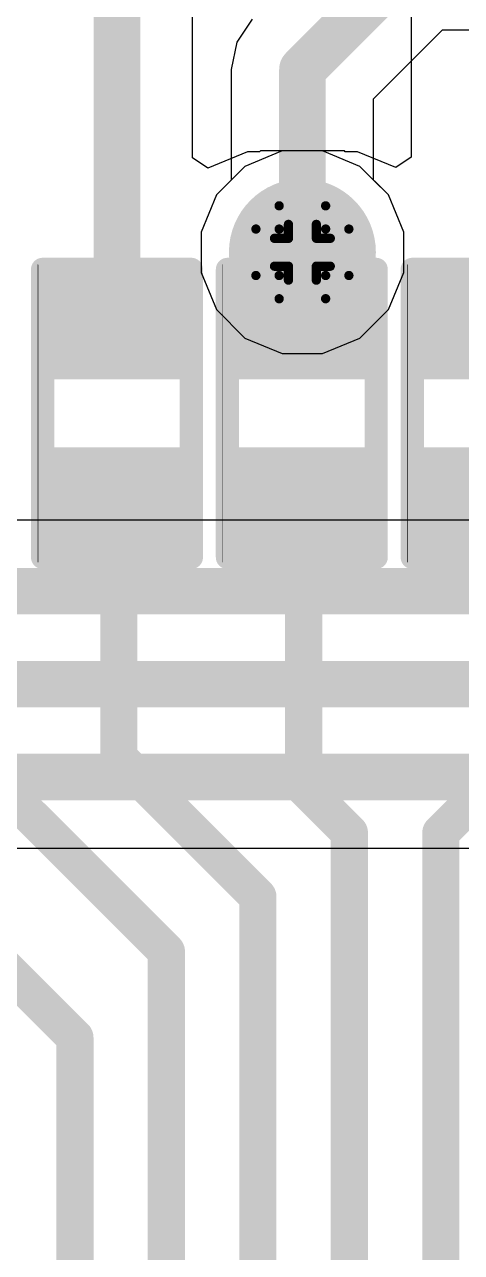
# Model space of a CAD drawing. Header units: inches. Extents: x -4 to 5258, y -4 to 5281.
# Drawn here: x 18.72 to 21.1, y 49.69 to 56.4 of the extents above; entities that cross this region are included whole.
import ezdxf

# ---------------------------------------------------------------- set-up
doc = ezdxf.new("R2010")
doc.units = ezdxf.units.IN
for name, color, linetype in [('Bottom Layer', 5, 'Continuous'), ('Bottom Solder', 6, 'Continuous'), ('Drill Drawing', 1, 'Continuous'), ('Layer 1', 16, 'Continuous'), ('Layer 2', 76, 'Continuous'), ('Top Layer', 1, 'Continuous'), ('Top Overlay', 2, 'Continuous'), ('Top Paste', 8, 'Continuous'), ('Top Solder', 216, 'Continuous'), ('Via Holes', 16, 'Continuous')]:
    doc.layers.add(name, color=color, linetype=linetype)

# ---------------------------------------------------------------- blocks, each defined once
blk = doc.blocks.new('R___0402_118')
at = {"layer": 'Top Layer'}
for points in [[(-0.6985, -0.3175), (-0.6985, 0.3175), (-0.2413, 0.3175), (-0.2413, -0.3175)], [(0.2413, -0.3175), (0.2413, 0.3175), (0.6985, 0.3175), (0.6985, -0.3175)]]:
    blk.add_hatch(color=1, dxfattribs=at).paths.add_polyline_path(points)
at = {"layer": 'Top Paste'}
for points in [[(-0.6985, -0.3175), (-0.6985, 0.3175), (-0.2413, 0.3175), (-0.2413, -0.3175)], [(0.2413, -0.3175), (0.2413, 0.3175), (0.6985, 0.3175), (0.6985, -0.3175)]]:
    blk.add_hatch(color=8, dxfattribs=at).paths.add_polyline_path(points)
at = {"layer": 'Top Solder'}
for points in [[(-0.7535, -0.3725), (-0.7535, 0.3725), (-0.1863, 0.3725), (-0.1863, -0.3725)], [(0.1863, -0.3725), (0.1863, 0.3725), (0.7535, 0.3725), (0.7535, -0.3725)]]:
    blk.add_hatch(color=216, dxfattribs=at).paths.add_polyline_path(points)
at = {"layer": 'Top Overlay'}
for points in [[(-0.7874, -0.4064, 0.127, 0.127, 0), (-0.7874, 0.4064, 0.127, 0.127, 0)], [(0.7874, 0.4064, 0.127, 0.127, 0), (-0.7874, 0.4064, 0.127, 0.127, 0)], [(0.7874, -0.4064, 0.127, 0.127, 0), (0.7874, 0.4064, 0.127, 0.127, 0)], [(0.7874, -0.4064, 0.127, 0.127, 0), (-0.7874, -0.4064, 0.127, 0.127, 0)], [(0.8128, -0.4318, 0.00323, 0.00323, 0), (-0.8128, -0.4318, 0.00323, 0.00323, 0)]]:
    blk.add_lwpolyline(points, format="xyseb", dxfattribs=at)
for points in [[(-0.8191, 0.4064, 0.0635, 0.0635, 1), (-0.7556, 0.4064, 0.0635, 0.0635, 1)], [(-0.8191, 0.4064, 0.0635, 0.0635, 1), (-0.7556, 0.4064, 0.0635, 0.0635, 1)], [(0.7556, 0.4064, 0.0635, 0.0635, 1), (0.8191, 0.4064, 0.0635, 0.0635, 1)], [(0.7556, 0.4064, 0.0635, 0.0635, 1), (0.8191, 0.4064, 0.0635, 0.0635, 1)], [(-0.8191, -0.4064, 0.0635, 0.0635, 1), (-0.7556, -0.4064, 0.0635, 0.0635, 1)], [(-0.8191, -0.4064, 0.0635, 0.0635, 1), (-0.7556, -0.4064, 0.0635, 0.0635, 1)], [(0.7556, -0.4064, 0.0635, 0.0635, 1), (0.8191, -0.4064, 0.0635, 0.0635, 1)], [(0.7556, -0.4064, 0.0635, 0.0635, 1), (0.8191, -0.4064, 0.0635, 0.0635, 1)], [(-0.8136, -0.4318, 0.00161, 0.00161, 1), (-0.812, -0.4318, 0.00161, 0.00161, 1)], [(0.812, -0.4318, 0.00161, 0.00161, 1), (0.8136, -0.4318, 0.00161, 0.00161, 1)]]:
    blk.add_lwpolyline(points, format="xyseb", close=True, dxfattribs=at)
blk = doc.blocks.new('R___0402_143')
at = {"layer": 'Top Layer'}
for points in [[(-0.6985, -0.3175), (-0.6985, 0.3175), (-0.2413, 0.3175), (-0.2413, -0.3175)], [(0.2413, -0.3175), (0.2413, 0.3175), (0.6985, 0.3175), (0.6985, -0.3175)]]:
    blk.add_hatch(color=1, dxfattribs=at).paths.add_polyline_path(points)
at = {"layer": 'Top Paste'}
for points in [[(-0.6985, -0.3175), (-0.6985, 0.3175), (-0.2413, 0.3175), (-0.2413, -0.3175)], [(0.2413, -0.3175), (0.2413, 0.3175), (0.6985, 0.3175), (0.6985, -0.3175)]]:
    blk.add_hatch(color=8, dxfattribs=at).paths.add_polyline_path(points)
at = {"layer": 'Top Solder'}
for points in [[(-0.7535, -0.3725), (-0.7535, 0.3725), (-0.1863, 0.3725), (-0.1863, -0.3725)], [(0.1863, -0.3725), (0.1863, 0.3725), (0.7535, 0.3725), (0.7535, -0.3725)]]:
    blk.add_hatch(color=216, dxfattribs=at).paths.add_polyline_path(points)
at = {"layer": 'Top Overlay'}
for points in [[(-0.7874, -0.4064, 0.127, 0.127, 0), (-0.7874, 0.4064, 0.127, 0.127, 0)], [(0.7874, 0.4064, 0.127, 0.127, 0), (-0.7874, 0.4064, 0.127, 0.127, 0)], [(0.7874, -0.4064, 0.127, 0.127, 0), (0.7874, 0.4064, 0.127, 0.127, 0)], [(0.7874, -0.4064, 0.127, 0.127, 0), (-0.7874, -0.4064, 0.127, 0.127, 0)], [(0.8128, -0.4318, 0.00323, 0.00323, 0), (-0.8128, -0.4318, 0.00323, 0.00323, 0)]]:
    blk.add_lwpolyline(points, format="xyseb", dxfattribs=at)
for points in [[(-0.8191, 0.4064, 0.0635, 0.0635, 1), (-0.7556, 0.4064, 0.0635, 0.0635, 1)], [(-0.8191, 0.4064, 0.0635, 0.0635, 1), (-0.7556, 0.4064, 0.0635, 0.0635, 1)], [(0.7556, 0.4064, 0.0635, 0.0635, 1), (0.8191, 0.4064, 0.0635, 0.0635, 1)], [(0.7556, 0.4064, 0.0635, 0.0635, 1), (0.8191, 0.4064, 0.0635, 0.0635, 1)], [(-0.8191, -0.4064, 0.0635, 0.0635, 1), (-0.7556, -0.4064, 0.0635, 0.0635, 1)], [(-0.8191, -0.4064, 0.0635, 0.0635, 1), (-0.7556, -0.4064, 0.0635, 0.0635, 1)], [(0.7556, -0.4064, 0.0635, 0.0635, 1), (0.8191, -0.4064, 0.0635, 0.0635, 1)], [(0.7556, -0.4064, 0.0635, 0.0635, 1), (0.8191, -0.4064, 0.0635, 0.0635, 1)], [(-0.8136, -0.4318, 0.00161, 0.00161, 1), (-0.812, -0.4318, 0.00161, 0.00161, 1)], [(0.812, -0.4318, 0.00161, 0.00161, 1), (0.8136, -0.4318, 0.00161, 0.00161, 1)]]:
    blk.add_lwpolyline(points, format="xyseb", close=True, dxfattribs=at)
blk = doc.blocks.new('R___0402_145')
at = {"layer": 'Top Layer'}
for points in [[(-0.6985, -0.3175), (-0.6985, 0.3175), (-0.2413, 0.3175), (-0.2413, -0.3175)], [(0.2413, -0.3175), (0.2413, 0.3175), (0.6985, 0.3175), (0.6985, -0.3175)]]:
    blk.add_hatch(color=1, dxfattribs=at).paths.add_polyline_path(points)
at = {"layer": 'Top Paste'}
for points in [[(-0.6985, -0.3175), (-0.6985, 0.3175), (-0.2413, 0.3175), (-0.2413, -0.3175)], [(0.2413, -0.3175), (0.2413, 0.3175), (0.6985, 0.3175), (0.6985, -0.3175)]]:
    blk.add_hatch(color=8, dxfattribs=at).paths.add_polyline_path(points)
at = {"layer": 'Top Solder'}
for points in [[(-0.7535, -0.3725), (-0.7535, 0.3725), (-0.1863, 0.3725), (-0.1863, -0.3725)], [(0.1863, -0.3725), (0.1863, 0.3725), (0.7535, 0.3725), (0.7535, -0.3725)]]:
    blk.add_hatch(color=216, dxfattribs=at).paths.add_polyline_path(points)
at = {"layer": 'Top Overlay'}
for points in [[(-0.7874, -0.4064, 0.127, 0.127, 0), (-0.7874, 0.4064, 0.127, 0.127, 0)], [(0.7874, 0.4064, 0.127, 0.127, 0), (-0.7874, 0.4064, 0.127, 0.127, 0)], [(0.7874, -0.4064, 0.127, 0.127, 0), (0.7874, 0.4064, 0.127, 0.127, 0)], [(0.7874, -0.4064, 0.127, 0.127, 0), (-0.7874, -0.4064, 0.127, 0.127, 0)], [(0.8128, -0.4318, 0.00323, 0.00323, 0), (-0.8128, -0.4318, 0.00323, 0.00323, 0)]]:
    blk.add_lwpolyline(points, format="xyseb", dxfattribs=at)
for points in [[(-0.8191, 0.4064, 0.0635, 0.0635, 1), (-0.7556, 0.4064, 0.0635, 0.0635, 1)], [(-0.8191, 0.4064, 0.0635, 0.0635, 1), (-0.7556, 0.4064, 0.0635, 0.0635, 1)], [(0.7556, 0.4064, 0.0635, 0.0635, 1), (0.8191, 0.4064, 0.0635, 0.0635, 1)], [(0.7556, 0.4064, 0.0635, 0.0635, 1), (0.8191, 0.4064, 0.0635, 0.0635, 1)], [(-0.8191, -0.4064, 0.0635, 0.0635, 1), (-0.7556, -0.4064, 0.0635, 0.0635, 1)], [(-0.8191, -0.4064, 0.0635, 0.0635, 1), (-0.7556, -0.4064, 0.0635, 0.0635, 1)], [(0.7556, -0.4064, 0.0635, 0.0635, 1), (0.8191, -0.4064, 0.0635, 0.0635, 1)], [(0.7556, -0.4064, 0.0635, 0.0635, 1), (0.8191, -0.4064, 0.0635, 0.0635, 1)], [(-0.8136, -0.4318, 0.00161, 0.00161, 1), (-0.812, -0.4318, 0.00161, 0.00161, 1)], [(0.812, -0.4318, 0.00161, 0.00161, 1), (0.8136, -0.4318, 0.00161, 0.00161, 1)]]:
    blk.add_lwpolyline(points, format="xyseb", close=True, dxfattribs=at)

msp = doc.modelspace()

# ---------------------------------------------------------------- hatches: boundary and pattern name
at = {"layer": 'Bottom Layer'}
h = msp.add_hatch(color=5, dxfattribs=at)
edge = h.paths.add_edge_path()
edge.add_arc((20.2342, 55.1559), 0.3, 0, 360)
at = {"layer": 'Bottom Solder'}
h = msp.add_hatch(color=6, dxfattribs=at)
edge = h.paths.add_edge_path()
edge.add_arc((20.2342, 55.1559), 0.4016, 0, 360)
at = {"layer": 'Layer 1'}
h = msp.add_hatch(color=16, dxfattribs=at)
edge = h.paths.add_edge_path()
edge.add_arc((20.2342, 55.1559), 0.3, 0, 360)
at = {"layer": 'Layer 2'}
h = msp.add_hatch(color=76, dxfattribs=at)
edge = h.paths.add_edge_path()
edge.add_arc((20.2342, 55.1559), 0.3, 0, 360)
at = {"layer": 'Top Layer'}
h = msp.add_hatch(color=1, dxfattribs=at)
edge = h.paths.add_edge_path()
edge.add_arc((20.2342, 55.1559), 0.3, 0, 360)
msp.add_hatch(color=1, dxfattribs=at).paths.add_polyline_path([(19.9335, 54.631), (20.5357, 54.631), (20.5357, 55.1559), (19.9335, 55.1559)])
at = {"layer": 'Top Solder'}
h = msp.add_hatch(color=216, dxfattribs=at)
edge = h.paths.add_edge_path()
edge.add_arc((20.2342, 55.1559), 0.4016, 0, 360)
at = {"layer": 'Via Holes'}
h = msp.add_hatch(color=7, dxfattribs=at)
edge = h.paths.add_edge_path()
edge.add_arc((20.2342, 55.1559), 0.15, 0, 360)

# ---------------------------------------------------------------- linework, layer by layer
at = {"layer": 'Bottom Layer'}
for p, q in [((19.9596, 56.4305), (19.8754, 56.3045)), ((20.6227, 55.9949), (20.9996, 56.3718)), ((20.9996, 56.3718), (27.4258, 56.3718)), ((19.8754, 56.3045), (19.8458, 56.1558)), ((19.8458, 56.1558), (19.8458, 55.5509)), ((20.6227, 55.5509), (20.6227, 55.9949)), ((19.8458, 55.5509), (19.7646, 55.4697)), ((20.7039, 55.4697), (20.6227, 55.5509)), ((19.7646, 55.4697), (19.6802, 55.2661)), ((20.7882, 55.2661), (20.7039, 55.4697)), ((19.6802, 55.2661), (19.6802, 55.0457)), ((20.7882, 55.0457), (20.7882, 55.2661)), ((19.6802, 55.0457), (19.7646, 54.8421)), ((20.7039, 54.8421), (20.7882, 55.0457)), ((19.7646, 54.8421), (19.9204, 54.6862)), ((20.5481, 54.6862), (20.7039, 54.8421)), ((19.9204, 54.6862), (20.124, 54.6019)), ((20.3444, 54.6019), (20.5481, 54.6862)), ((20.124, 54.6019), (20.3444, 54.6019)), ((24.0361, 53.6908), (17.6718, 53.6908)), ((15.5731, 51.8978), (32.1958, 51.8978))]:
    msp.add_line(p, q, dxfattribs=at)
for points in [[(20.2342, 56.1558, 0.254, 0.254, 0), (20.8387, 56.7603, 0.254, 0.254, 0)], [(20.2342, 55.1559, 0.254, 0.254, 0), (20.2342, 56.1558, 0.254, 0.254, 0)], [(17.5109, 53.3023, 0.254, 0.254, 0), (32.8136, 53.3023, 0.254, 0.254, 0)], [(16.5246, 52.7943, 0.254, 0.254, 0), (32.5895, 52.7943, 0.254, 0.254, 0)], [(15.5731, 52.2863, 0.254, 0.254, 0), (32.3567, 52.2863, 0.254, 0.254, 0)]]:
    msp.add_lwpolyline(points, format="xyseb", dxfattribs=at)
for points in [[(20.1707, 56.1558, 0.127, 0.127, 1), (20.2977, 56.1558, 0.127, 0.127, 1)], [(20.1707, 56.1558, 0.127, 0.127, 1), (20.2977, 56.1558, 0.127, 0.127, 1)], [(20.1707, 55.1559, 0.127, 0.127, 1), (20.2977, 55.1559, 0.127, 0.127, 1)]]:
    msp.add_lwpolyline(points, format="xyseb", close=True, dxfattribs=at)
at = {"layer": 'Drill Drawing'}
for points in [[(20.1072, 55.2829, 0.0508, 0.0508, 0), (20.1072, 55.4099, 0.0508, 0.0508, 0)], [(20.1072, 55.4099, 0.0508, 0.0508, 0), (20.3612, 55.4099, 0.0508, 0.0508, 0)], [(20.3612, 55.2829, 0.0508, 0.0508, 0), (20.3612, 55.4099, 0.0508, 0.0508, 0)], [(20.158, 55.2321, 0.0508, 0.0508, 0), (20.158, 55.3083, 0.0508, 0.0508, 0)], [(20.158, 55.3083, 0.0508, 0.0508, 0), (20.3104, 55.3083, 0.0508, 0.0508, 0)], [(20.3104, 55.2321, 0.0508, 0.0508, 0), (20.3104, 55.3083, 0.0508, 0.0508, 0)], [(19.9802, 55.0289, 0.0508, 0.0508, 0), (19.9802, 55.2829, 0.0508, 0.0508, 0)], [(19.9802, 55.2829, 0.0508, 0.0508, 0), (20.1072, 55.2829, 0.0508, 0.0508, 0)], [(20.3612, 55.2829, 0.0508, 0.0508, 0), (20.4882, 55.2829, 0.0508, 0.0508, 0)], [(20.4882, 55.0289, 0.0508, 0.0508, 0), (20.4882, 55.2829, 0.0508, 0.0508, 0)], [(20.0818, 55.0797, 0.0508, 0.0508, 0), (20.0818, 55.2321, 0.0508, 0.0508, 0)], [(20.0818, 55.2321, 0.0508, 0.0508, 0), (20.158, 55.2321, 0.0508, 0.0508, 0)], [(20.3104, 55.2321, 0.0508, 0.0508, 0), (20.3866, 55.2321, 0.0508, 0.0508, 0)], [(20.3866, 55.0797, 0.0508, 0.0508, 0), (20.3866, 55.2321, 0.0508, 0.0508, 0)], [(20.0818, 55.0797, 0.0508, 0.0508, 0), (20.158, 55.0797, 0.0508, 0.0508, 0)], [(20.158, 55.0035, 0.0508, 0.0508, 0), (20.158, 55.0797, 0.0508, 0.0508, 0)], [(20.3104, 55.0797, 0.0508, 0.0508, 0), (20.3866, 55.0797, 0.0508, 0.0508, 0)], [(20.3104, 55.0035, 0.0508, 0.0508, 0), (20.3104, 55.0797, 0.0508, 0.0508, 0)], [(19.9802, 55.0289, 0.0508, 0.0508, 0), (20.1072, 55.0289, 0.0508, 0.0508, 0)], [(20.1072, 54.9019, 0.0508, 0.0508, 0), (20.1072, 55.0289, 0.0508, 0.0508, 0)], [(20.158, 55.0035, 0.0508, 0.0508, 0), (20.3104, 55.0035, 0.0508, 0.0508, 0)], [(20.3612, 55.0289, 0.0508, 0.0508, 0), (20.4882, 55.0289, 0.0508, 0.0508, 0)], [(20.3612, 54.9019, 0.0508, 0.0508, 0), (20.3612, 55.0289, 0.0508, 0.0508, 0)], [(20.1072, 54.9019, 0.0508, 0.0508, 0), (20.3612, 54.9019, 0.0508, 0.0508, 0)]]:
    msp.add_lwpolyline(points, format="xyseb", dxfattribs=at)
for points in [[(20.0945, 55.4099, 0.0254, 0.0254, 1), (20.1199, 55.4099, 0.0254, 0.0254, 1)], [(20.0945, 55.4099, 0.0254, 0.0254, 1), (20.1199, 55.4099, 0.0254, 0.0254, 1)], [(20.3485, 55.4099, 0.0254, 0.0254, 1), (20.3739, 55.4099, 0.0254, 0.0254, 1)], [(20.3485, 55.4099, 0.0254, 0.0254, 1), (20.3739, 55.4099, 0.0254, 0.0254, 1)], [(20.1453, 55.3083, 0.0254, 0.0254, 1), (20.1707, 55.3083, 0.0254, 0.0254, 1)], [(20.1453, 55.3083, 0.0254, 0.0254, 1), (20.1707, 55.3083, 0.0254, 0.0254, 1)], [(20.2977, 55.3083, 0.0254, 0.0254, 1), (20.3231, 55.3083, 0.0254, 0.0254, 1)], [(20.2977, 55.3083, 0.0254, 0.0254, 1), (20.3231, 55.3083, 0.0254, 0.0254, 1)], [(19.9675, 55.2829, 0.0254, 0.0254, 1), (19.9929, 55.2829, 0.0254, 0.0254, 1)], [(19.9675, 55.2829, 0.0254, 0.0254, 1), (19.9929, 55.2829, 0.0254, 0.0254, 1)], [(20.0945, 55.2829, 0.0254, 0.0254, 1), (20.1199, 55.2829, 0.0254, 0.0254, 1)], [(20.0945, 55.2829, 0.0254, 0.0254, 1), (20.1199, 55.2829, 0.0254, 0.0254, 1)], [(20.3485, 55.2829, 0.0254, 0.0254, 1), (20.3739, 55.2829, 0.0254, 0.0254, 1)], [(20.3485, 55.2829, 0.0254, 0.0254, 1), (20.3739, 55.2829, 0.0254, 0.0254, 1)], [(20.4755, 55.2829, 0.0254, 0.0254, 1), (20.5009, 55.2829, 0.0254, 0.0254, 1)], [(20.4755, 55.2829, 0.0254, 0.0254, 1), (20.5009, 55.2829, 0.0254, 0.0254, 1)], [(20.0691, 55.2321, 0.0254, 0.0254, 1), (20.0945, 55.2321, 0.0254, 0.0254, 1)], [(20.0691, 55.2321, 0.0254, 0.0254, 1), (20.0945, 55.2321, 0.0254, 0.0254, 1)], [(20.1453, 55.2321, 0.0254, 0.0254, 1), (20.1707, 55.2321, 0.0254, 0.0254, 1)], [(20.1453, 55.2321, 0.0254, 0.0254, 1), (20.1707, 55.2321, 0.0254, 0.0254, 1)], [(20.2977, 55.2321, 0.0254, 0.0254, 1), (20.3231, 55.2321, 0.0254, 0.0254, 1)], [(20.2977, 55.2321, 0.0254, 0.0254, 1), (20.3231, 55.2321, 0.0254, 0.0254, 1)], [(20.3739, 55.2321, 0.0254, 0.0254, 1), (20.3993, 55.2321, 0.0254, 0.0254, 1)], [(20.3739, 55.2321, 0.0254, 0.0254, 1), (20.3993, 55.2321, 0.0254, 0.0254, 1)], [(20.0691, 55.0797, 0.0254, 0.0254, 1), (20.0945, 55.0797, 0.0254, 0.0254, 1)], [(20.0691, 55.0797, 0.0254, 0.0254, 1), (20.0945, 55.0797, 0.0254, 0.0254, 1)], [(20.1453, 55.0797, 0.0254, 0.0254, 1), (20.1707, 55.0797, 0.0254, 0.0254, 1)], [(20.1453, 55.0797, 0.0254, 0.0254, 1), (20.1707, 55.0797, 0.0254, 0.0254, 1)], [(20.2977, 55.0797, 0.0254, 0.0254, 1), (20.3231, 55.0797, 0.0254, 0.0254, 1)], [(20.2977, 55.0797, 0.0254, 0.0254, 1), (20.3231, 55.0797, 0.0254, 0.0254, 1)], [(20.3739, 55.0797, 0.0254, 0.0254, 1), (20.3993, 55.0797, 0.0254, 0.0254, 1)], [(20.3739, 55.0797, 0.0254, 0.0254, 1), (20.3993, 55.0797, 0.0254, 0.0254, 1)], [(19.9675, 55.0289, 0.0254, 0.0254, 1), (19.9929, 55.0289, 0.0254, 0.0254, 1)], [(19.9675, 55.0289, 0.0254, 0.0254, 1), (19.9929, 55.0289, 0.0254, 0.0254, 1)], [(20.0945, 55.0289, 0.0254, 0.0254, 1), (20.1199, 55.0289, 0.0254, 0.0254, 1)], [(20.0945, 55.0289, 0.0254, 0.0254, 1), (20.1199, 55.0289, 0.0254, 0.0254, 1)], [(20.1453, 55.0035, 0.0254, 0.0254, 1), (20.1707, 55.0035, 0.0254, 0.0254, 1)], [(20.1453, 55.0035, 0.0254, 0.0254, 1), (20.1707, 55.0035, 0.0254, 0.0254, 1)], [(20.2977, 55.0035, 0.0254, 0.0254, 1), (20.3231, 55.0035, 0.0254, 0.0254, 1)], [(20.2977, 55.0035, 0.0254, 0.0254, 1), (20.3231, 55.0035, 0.0254, 0.0254, 1)], [(20.3485, 55.0289, 0.0254, 0.0254, 1), (20.3739, 55.0289, 0.0254, 0.0254, 1)], [(20.3485, 55.0289, 0.0254, 0.0254, 1), (20.3739, 55.0289, 0.0254, 0.0254, 1)], [(20.4755, 55.0289, 0.0254, 0.0254, 1), (20.5009, 55.0289, 0.0254, 0.0254, 1)], [(20.4755, 55.0289, 0.0254, 0.0254, 1), (20.5009, 55.0289, 0.0254, 0.0254, 1)], [(20.0945, 54.9019, 0.0254, 0.0254, 1), (20.1199, 54.9019, 0.0254, 0.0254, 1)], [(20.0945, 54.9019, 0.0254, 0.0254, 1), (20.1199, 54.9019, 0.0254, 0.0254, 1)], [(20.3485, 54.9019, 0.0254, 0.0254, 1), (20.3739, 54.9019, 0.0254, 0.0254, 1)], [(20.3485, 54.9019, 0.0254, 0.0254, 1), (20.3739, 54.9019, 0.0254, 0.0254, 1)]]:
    msp.add_lwpolyline(points, format="xyseb", close=True, dxfattribs=at)
at = {"layer": 'Layer 1'}
for p, q in [((20.124, 55.7099), (19.9204, 55.6256)), ((20.3444, 55.7099), (20.124, 55.7099)), ((20.5481, 55.6256), (20.3444, 55.7099)), ((19.9204, 55.6256), (19.7646, 55.4697)), ((20.7039, 55.4697), (20.5481, 55.6256)), ((19.7646, 55.4697), (19.6802, 55.2661)), ((20.7882, 55.2661), (20.7039, 55.4697)), ((19.6802, 55.2661), (19.6802, 55.0457)), ((20.7882, 55.0457), (20.7882, 55.2661)), ((19.6802, 55.0457), (19.7646, 54.8421)), ((20.7039, 54.8421), (20.7882, 55.0457)), ((19.7646, 54.8421), (19.9204, 54.6862)), ((20.5481, 54.6862), (20.7039, 54.8421)), ((19.9204, 54.6862), (20.124, 54.6019)), ((20.3444, 54.6019), (20.5481, 54.6862)), ((20.124, 54.6019), (20.3444, 54.6019))]:
    msp.add_line(p, q, dxfattribs=at)
at = {"layer": 'Layer 2'}
for p, q in [((20.124, 55.7099), (19.9204, 55.6256)), ((20.3444, 55.7099), (20.124, 55.7099)), ((20.5481, 55.6256), (20.3444, 55.7099)), ((19.9204, 55.6256), (19.7646, 55.4697)), ((20.7039, 55.4697), (20.5481, 55.6256)), ((19.7646, 55.4697), (19.6802, 55.2661)), ((20.7882, 55.2661), (20.7039, 55.4697)), ((19.6802, 55.2661), (19.6802, 55.0457)), ((20.7882, 55.0457), (20.7882, 55.2661)), ((19.6802, 55.0457), (19.7646, 54.8421)), ((20.7039, 54.8421), (20.7882, 55.0457)), ((19.7646, 54.8421), (19.9204, 54.6862)), ((20.5481, 54.6862), (20.7039, 54.8421)), ((19.9204, 54.6862), (20.124, 54.6019)), ((20.3444, 54.6019), (20.5481, 54.6862)), ((20.124, 54.6019), (20.3444, 54.6019))]:
    msp.add_line(p, q, dxfattribs=at)
at = {"layer": 'Top Layer'}
for p, q in [((20.8286, 65.1564), (20.8286, 55.6759)), ((19.6333, 55.6728), (19.6333, 58.2074)), ((19.7178, 55.6164), (19.6333, 55.6728)), ((19.9335, 55.7057), (19.7178, 55.6164)), ((20.0006, 55.7057), (19.9335, 55.7057)), ((20.0048, 55.7099), (20.0006, 55.7057)), ((20.4637, 55.7099), (20.0048, 55.7099)), ((20.4679, 55.7057), (20.4637, 55.7099)), ((20.5357, 55.7057), (20.4679, 55.7057)), ((20.7441, 55.6194), (20.5357, 55.7057)), ((20.8286, 55.6759), (20.7441, 55.6194))]:
    msp.add_line(p, q, dxfattribs=at)
for points in [[(19.2209, 54.7448, 0.254, 0.254, 0), (19.2209, 59.2114, 0.254, 0.254, 0)], [(19.2311, 52.3916, 0.2032, 0.2032, 0), (19.2311, 53.805, 0.2032, 0.2032, 0)], [(20.2411, 52.2316, 0.2032, 0.2032, 0), (20.2411, 53.805, 0.2032, 0.2032, 0)], [(17.2111, 52.6417, 0.2032, 0.2032, 0), (18.991, 50.8617, 0.2032, 0.2032, 0)], [(18.2211, 52.6016, 0.2032, 0.2032, 0), (19.491, 51.3316, 0.2032, 0.2032, 0)], [(19.2311, 52.3916, 0.2032, 0.2032, 0), (19.991, 51.6316, 0.2032, 0.2032, 0)], [(20.2411, 52.2316, 0.2032, 0.2032, 0), (20.491, 51.9816, 0.2032, 0.2032, 0)], [(20.991, 51.9816, 0.2032, 0.2032, 0), (21.241, 52.2316, 0.2032, 0.2032, 0)], [(20.491, 48.7054, 0.2032, 0.2032, 0), (20.491, 51.9816, 0.2032, 0.2032, 0)], [(20.991, 48.7054, 0.2032, 0.2032, 0), (20.991, 51.9816, 0.2032, 0.2032, 0)], [(19.991, 48.7054, 0.2032, 0.2032, 0), (19.991, 51.6316, 0.2032, 0.2032, 0)], [(19.491, 48.7054, 0.2032, 0.2032, 0), (19.491, 51.3316, 0.2032, 0.2032, 0)], [(18.991, 48.7054, 0.2032, 0.2032, 0), (18.991, 50.8617, 0.2032, 0.2032, 0)]]:
    msp.add_lwpolyline(points, format="xyseb", dxfattribs=at)
for points in [[(19.1574, 54.7448, 0.127, 0.127, 1), (19.2844, 54.7448, 0.127, 0.127, 1)], [(19.1803, 53.805, 0.1016, 0.1016, 1), (19.2819, 53.805, 0.1016, 0.1016, 1)], [(20.1903, 53.805, 0.1016, 0.1016, 1), (20.2919, 53.805, 0.1016, 0.1016, 1)], [(19.1803, 52.3916, 0.1016, 0.1016, 1), (19.2819, 52.3916, 0.1016, 0.1016, 1)], [(19.1803, 52.3916, 0.1016, 0.1016, 1), (19.2819, 52.3916, 0.1016, 0.1016, 1)], [(20.1903, 52.2316, 0.1016, 0.1016, 1), (20.2919, 52.2316, 0.1016, 0.1016, 1)], [(20.1903, 52.2316, 0.1016, 0.1016, 1), (20.2919, 52.2316, 0.1016, 0.1016, 1)], [(20.4402, 51.9816, 0.1016, 0.1016, 1), (20.5418, 51.9816, 0.1016, 0.1016, 1)], [(20.4402, 51.9816, 0.1016, 0.1016, 1), (20.5418, 51.9816, 0.1016, 0.1016, 1)], [(20.9402, 51.9816, 0.1016, 0.1016, 1), (21.0418, 51.9816, 0.1016, 0.1016, 1)], [(20.9402, 51.9816, 0.1016, 0.1016, 1), (21.0418, 51.9816, 0.1016, 0.1016, 1)], [(19.9402, 51.6316, 0.1016, 0.1016, 1), (20.0418, 51.6316, 0.1016, 0.1016, 1)], [(19.9402, 51.6316, 0.1016, 0.1016, 1), (20.0418, 51.6316, 0.1016, 0.1016, 1)], [(19.4402, 51.3316, 0.1016, 0.1016, 1), (19.5418, 51.3316, 0.1016, 0.1016, 1)], [(19.4402, 51.3316, 0.1016, 0.1016, 1), (19.5418, 51.3316, 0.1016, 0.1016, 1)], [(18.9402, 50.8617, 0.1016, 0.1016, 1), (19.0418, 50.8617, 0.1016, 0.1016, 1)], [(18.9402, 50.8617, 0.1016, 0.1016, 1), (19.0418, 50.8617, 0.1016, 0.1016, 1)]]:
    msp.add_lwpolyline(points, format="xyseb", close=True, dxfattribs=at)

# ---------------------------------------------------------------- block references
at = {"rotation": 270}
for name, p in [('R___0402_143', (19.2209, 54.2749)), ('R___0402_145', (20.231, 54.2749)), ('R___0402_118', (21.241, 54.2749))]:
    msp.add_blockref(name, p, dxfattribs=at)

doc.saveas('drawing.dxf')
